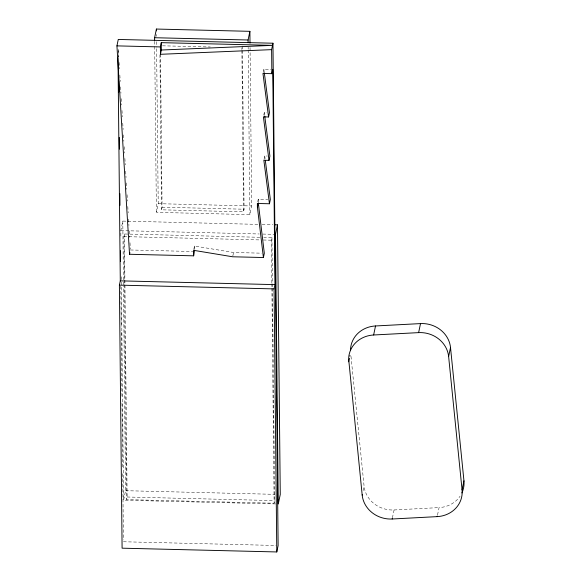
<?xml version="1.0" encoding="UTF-8"?>
<svg xmlns="http://www.w3.org/2000/svg" width="581" height="581" viewBox="0 0 581 581"><rect width="100%" height="100%" fill="white"/><g stroke="black" fill="none" stroke-linecap="round" stroke-linejoin="round"><path stroke-width="0.44" stroke-dasharray="2.9 2.18" d="M120.863 236.039L120.812 230.606L122.802 221.085L258.494 224.389M124.327 279.229L123.884 236.605L124.428 233.998L260.179 237.302M250.055 47.613L251.689 205.965L249.874 214.629L156.398 212.348L158.214 203.684L156.609 48.049M242.459 50.576L244.085 209.211L243.541 211.818L161.533 209.814L162.077 207.214L160.516 54.919M275.561 503.93L123.586 500.226L125.576 490.698L123.47 286.222M272.467 288.379L274.653 500.604L274.109 503.211L126.593 499.616L127.137 497.009L124.908 280.253M193.771 249.46L194.49 246.032L233.547 252.495L261.595 253.178M263.135 72.596L263.854 69.168L270.978 69.342M232.836 255.923L233.547 252.495M263.759 115.132L264.297 112.569L266.875 112.627M264.028 159.39L264.747 155.962L267.318 156.028M257.724 201.76L258.262 199.189L267.754 199.421M271.843 282.824L271.4 240.2L271.944 237.593L263.803 237.389M363.132 490.582L364.076 486.065L350.801 354.417M392.422 517.867L394.071 509.965A27.656 25.281 11.8 0 1 364.076 486.065M437.537 514.933L439.069 507.598A27.656 25.281 11.8 0 0 460.043 496.232M394.071 509.965L439.069 507.598M162.549 45.812L210.315 46.974M158.214 203.684L251.689 205.965M162.077 207.214L244.085 209.211M262.111 224.477L272.968 224.745M120.812 230.606L259.213 233.976M262.837 234.07L274.595 234.354M123.884 236.605L259.634 239.909M263.258 239.997L271.4 240.2M130.434 249.983L192.739 251.5M125.576 490.698L274.835 494.337M127.137 497.009L274.653 500.604M123.441 541.761L276.316 545.486M263.854 69.168L264.195 71.833M264.297 112.569L264.645 115.227M264.747 155.962L265.089 158.628M118.371 50.656L118.756 56.996M119.083 62.428L119.468 68.776M119.853 75.116L120.238 81.456M120.565 86.896L120.95 93.236M121.276 98.676L121.661 105.016M121.988 110.455L122.373 116.796M122.758 123.136L123.143 129.483M123.47 134.915L123.855 141.256M124.181 146.695L124.566 153.035M124.893 158.475L125.278 164.815M125.663 171.155L126.048 177.503M126.375 182.935L126.76 189.283M127.086 194.715L127.471 201.055M127.798 206.495L128.183 212.835M128.568 219.182L128.953 225.522M129.28 230.962L129.665 237.302M129.991 242.735L130.376 249.082M271.944 237.593L272.416 282.94M272.424 283.848L272.46 287.472M271.85 283.731L271.886 287.355M271.893 288.263L274.109 503.211M258.262 199.189L258.291 202.13M248.152 47.235L248.174 49.044M248.181 49.951L249.874 214.629M242.408 46.044L242.444 49.668M241.856 47.744L241.87 49.552M241.885 50.46L243.541 211.818M194.49 246.032L194.519 249.184M159.942 54.81L161.533 209.814M156.471 34.482L156.485 36.291M156.543 41.716L156.601 47.148M154.64 41.338L156.398 212.348M124.428 233.998L124.893 279.345M124.334 280.136L124.37 283.768M124.378 284.668L126.593 499.616M122.802 221.085L123.462 285.322M121.284 276.752L121.327 281.277M121.342 282.177L123.586 500.226M118.371 49.429L118.459 57.584M120.812 286.07L121.226 326.871M121.284 332.31L121.959 397.593M122.01 403.032L122.685 468.315M122.736 473.755L123.419 539.945"/><path stroke-width="0.87" d="M194.526 249.975L193.647 255.829L129.534 254.267L116.934 45.877L118.27 39.45L272.961 43.219L278.125 545.53L276.788 551.95L122.097 548.181L119.388 285.133L120.289 280.855L117.994 57.904M154.633 40.43L154.604 37.721L156.412 29.05L249.888 31.33L250.012 43.088M160.458 54.302L160.378 46.93L161.271 42.653L272.511 45.362L161.351 50.017L160.458 54.302L271.618 49.639L272.961 43.219M129.534 254.267L129.897 252.553M248.109 42.711L248.08 39.995L249.888 31.33M193.647 255.829L193.589 250.317L232.654 256.78L263.411 257.528L257.405 207.141L257.368 203.473L269.446 203.764L263.854 160.24L269.003 160.371L263.404 116.846L268.56 116.97L262.961 73.453L271.864 73.671L272.758 69.386L274.973 284.625L274.079 288.902L276.788 551.95M268.56 116.97L269.453 112.692L264.311 72.719M257.405 207.141L258.298 202.863L264.311 253.251L263.411 257.528M269.003 160.371L269.896 156.086L264.754 116.12M269.446 203.764L270.347 199.486L265.314 160.4M277.486 224.854L275.496 234.375L278.27 503.996L280.26 494.467L277.486 224.854L274.777 224.789M350.517 350.474A27.656 25.281 11.8 0 1 375.522 325.963L420.513 323.595A27.656 25.281 11.8 0 1 450.515 347.496L463.95 480.807L462.062 489.841A27.656 25.281 11.8 0 1 437.181 516.625L392.182 519A27.656 25.281 11.8 0 1 362.188 495.099L348.869 361.215M348.985 360.656L349.457 358.397M349.929 356.138L350.045 355.579M348.745 361.781A27.656 25.281 11.8 0 1 373.634 334.99L375.522 325.963M362.188 495.099L362.304 494.533M462.062 489.841L448.626 356.523A27.656 25.281 11.8 0 0 418.632 332.623L420.513 323.595M392.182 519L392.298 518.434M448.626 356.523L450.515 347.496M437.181 516.625L437.297 516.066M373.634 334.99L418.632 332.623M154.604 37.721L248.08 39.995M116.934 45.877L160.378 46.93M120.289 280.855L274.973 284.625M119.388 285.133L274.079 288.902M271.618 49.639L271.864 73.671M161.271 42.653L161.351 50.017M156.412 29.05L156.434 30.858M118.698 81.158L118.814 92.038M119.279 137.377L119.403 149.164M119.86 193.589L119.976 205.376M120.441 250.709L120.557 261.595M463.95 480.807A27.656 25.281 11.8 0 1 461.902 492.957"/></g></svg>
